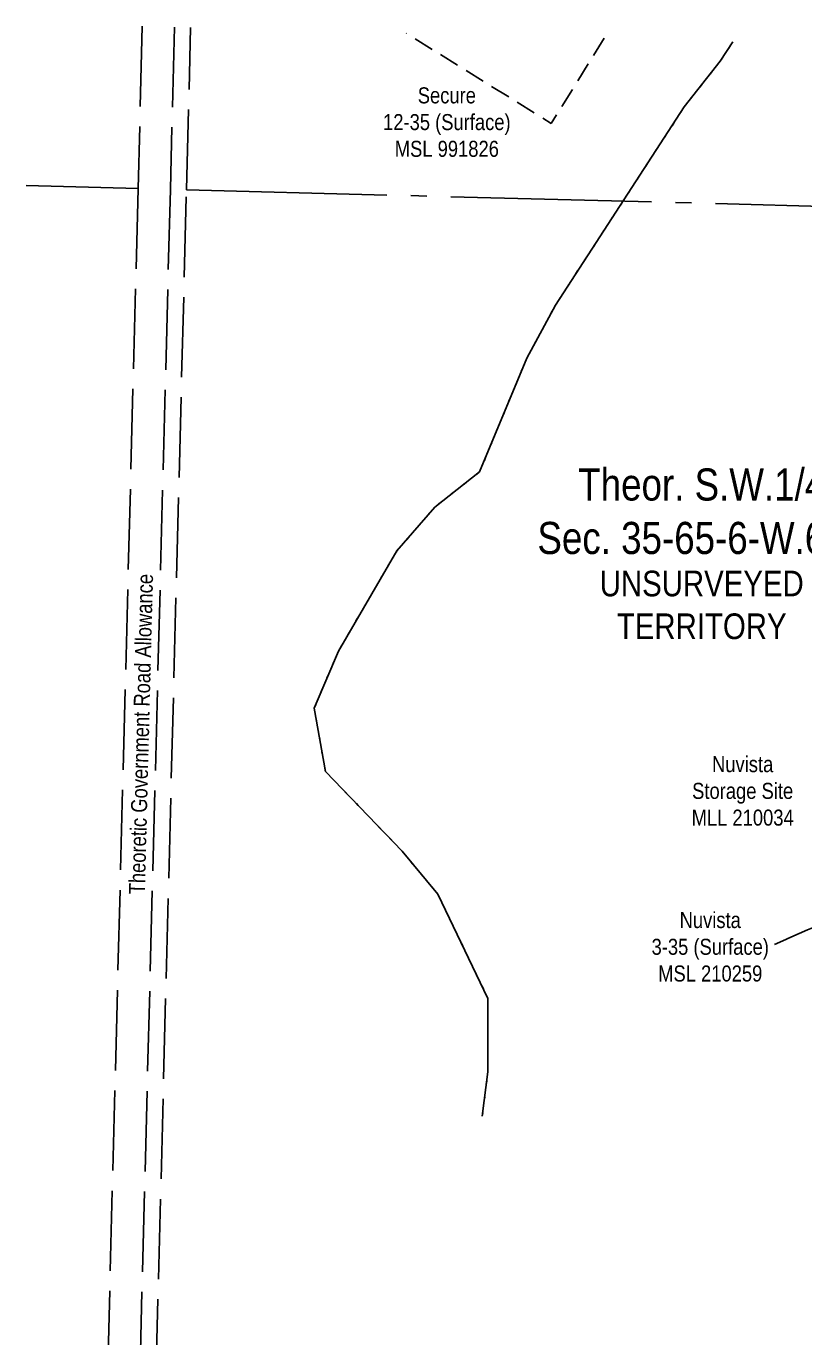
# Model space of a CAD drawing. Extents: x 383425 to 391668, y 6055101 to 6059545.
# Drawn here: x 383467 to 383952, y 6058727 to 6059545 of the extents above; entities that cross this region are included whole.
import ezdxf
from ezdxf.enums import TextEntityAlignment as Align

# ---------------------------------------------------------------- set-up
doc = ezdxf.new("R2010")
doc.units = 0
doc.header["$LTSCALE"] = 5
for name, pattern in [('foc-ACCESSROAD', [3.75, 2.5, -1.25]), ('foc-QUARTERLINE', [33, 25, -3, 2, -3]), ('foc-UNSURVEYED', [12.5, 10, -2.5]), ('foc-WHEELTRACKS', [2, 0.4, -1.6])]:
    doc.linetypes.add(name, pattern=pattern)
for name, color, linetype in [('C-SYMBOL', 7, 'Continuous'), ('F-WS', 190, 'foc-ACCESSROAD'), ('L-QSEC', 8, 'foc-QUARTERLINE'), ('L-ROAD-T', 7, 'Continuous'), ('L-UNS-T', 3, 'Continuous'), ('L-USEC', 7, 'foc-UNSURVEYED'), ('T-CREEK', 160, 'Continuous'), ('T-WATER-P3', 160, 'foc-WHEELTRACKS')]:
    doc.layers.add(name, color=color, linetype=linetype)
doc.layers.add('C-WS-T', color=13, linetype='Continuous', lineweight=9)
doc.layers.add('F-WS-T', color=190, linetype='Continuous', lineweight=9)
doc.styles.add('175L', font='ARIALN.TTF', dxfattribs={"height": 20})
doc.styles.add('80CG', font='ARIALN.TTF', dxfattribs={"height": 10})
doc.styles.add('80L', font='ARIALN.TTF', dxfattribs={"height": 10})
doc.styles.add('foc-LtypeFont', font='ARIALN.TTF', dxfattribs={"height": 7.35})
doc.linetypes.add('foc-TOPO-flowdirection-NOLINE', pattern='A,0,[">",foc-LtypeFont,S=0.3,R=0,X=0,Y=-0.945],-20,[">",foc-LtypeFont,S=0.3,R=0,X=0,Y=-0.945],0', length=20)
doc.dimstyles.new('Compass 5 000', dxfattribs={"dimscale": 5, "dimtxt": 9, "dimasz": 2, "dimexe": 0.2, "dimexo": 0.0625, "dimgap": 0.5, "dimtad": 0, "dimtih": 1, "dimtoh": 1, "dimzin": 0, "dimdsep": 46, "dimtxsty": '80CG', "dimcen": 0.1, "dimse1": 1, "dimse2": 1, "dimclrd": 256, "dimclrt": 256, "dimaunit": 1, "dimadec": 4, "dimazin": 0, "dimtfac": 0.06, "dimtofl": 0, "dimtmove": 0, "dimatfit": 1, "dimfxl": 0.2, "dimtolj": 1, "dimtzin": 0, "dimlwd": -1, "dimarcsym": 0})

msp = doc.modelspace()

# ---------------------------------------------------------------- linework, layer by layer
at = {"layer": 'F-WS', "flags": 128}
msp.add_lwpolyline([(383827.389, 6059537.385), (383794.388, 6059484.313), (383703.832, 6059540.622)], dxfattribs=at)
at = {"layer": 'L-QSEC'}
for p, q in [((383467.019, 6059445.548), (383536.78, 6059443.73)), ((383566.93, 6059442.95), (384323.984, 6059423.219))]:
    msp.add_line(p, q, dxfattribs=at)
at = {"layer": 'L-USEC'}
for p, q in [((383539.385, 6059544.93), (383536.78, 6059443.73)), ((383559.491, 6059544.412), (383556.886, 6059443.212)), ((383566.93, 6059442.95), (383569.535, 6059544.14)), ((383536.78, 6059443.73), (383516.08, 6058639.59)), ((383556.886, 6059443.212), (383536.186, 6058639.072)), ((383546.24, 6058638.8), (383566.93, 6059442.95))]:
    msp.add_line(p, q, dxfattribs=at)
at = {"layer": 'T-CREEK', "linetype": 'foc-TOPO-flowdirection-NOLINE', "flags": 128}
msp.add_lwpolyline([(383751.408, 6058865.407), (383754.844, 6058893.028), (383754.919, 6058938.815), (383723.713, 6059003.713), (383701.48, 6059030.568), (383653.565, 6059080.296), (383646.606, 6059119.829), (383661.655, 6059155.3), (383698.175, 6059217.943), (383721.747, 6059245.013), (383749.744, 6059267.192), (383779.092, 6059337.879), (383796.989, 6059371.038), (383877.29, 6059494.593), (383899.797, 6059523.139), (383907.598, 6059535.283)], dxfattribs=at)
at = {"layer": 'T-WATER-P3', "flags": 128}
msp.add_lwpolyline([(383751.408, 6058865.407), (383754.844, 6058893.028), (383754.919, 6058938.815), (383723.713, 6059003.713), (383701.48, 6059030.568), (383653.565, 6059080.296), (383646.606, 6059119.829), (383661.655, 6059155.3), (383698.175, 6059217.943), (383721.747, 6059245.013), (383749.744, 6059267.192), (383779.092, 6059337.879), (383796.989, 6059371.038), (383877.29, 6059494.593), (383899.797, 6059523.139), (383907.598, 6059535.283)], dxfattribs=at)

# ---------------------------------------------------------------- texts
at = {"layer": 'C-SYMBOL', "color": 3, "insert": (383888.216, 6059269.208), "char_height": 19.99238, "width": 365.33142, "attachment_point": 2, "style": '175L'}
msp.add_mtext('Theor. S.W.1/4\\PSec. 35-65-6-W.6M.', dxfattribs=at)
at = {"layer": 'C-WS-T', "char_height": 9.99619, "attachment_point": 5, "style": '80CG'}
for s, insert, width in [('Nuvista Storage Site MLL 210034', (383913.733, 6059068.128), 69.83571), ('Nuvista\\P3-35 (Surface)\\PMSL 210259', (383893.523, 6058970.93), 72.5962)]:
    msp.add_mtext(s, dxfattribs=dict(at, insert=insert, width=width))
at = {"layer": 'F-WS-T', "insert": (383729.284, 6059485.098), "char_height": 9.99619, "width": 78.96486, "attachment_point": 5, "style": '80CG'}
msp.add_mtext('Secure\\P12-35 (Surface)\\PMSL 991826', dxfattribs=at)
at = {"layer": 'L-ROAD-T', "style": '80L'}
msp.add_text('Theoretic Government Road Allowance', height=9.99619, rotation=88.52543, dxfattribs=at).set_placement((383538.553, 6059103.585), align=Align.MIDDLE_CENTER)
at = {"layer": 'L-UNS-T', "color": 3, "insert": (383888.216, 6059184.048), "char_height": 15.9939, "attachment_point": 5, "style": '80L'}
msp.add_mtext_dynamic_manual_height_columns('UNSURVEYED TERRITORY', width=126.41375, gutter_width=47.5, heights=[0], dxfattribs=at)

# ---------------------------------------------------------------- leaders
at = {"layer": 'C-WS-T', "path_type": 1}
msp.add_leader([(384016.276, 6059008.544), (383933.527, 6058972.454)], dimstyle='Compass 5 000', override={"dimasz": 1, "dimldrblk": 'DotBlank'}, dxfattribs=at)

doc.saveas('drawing.dxf')
